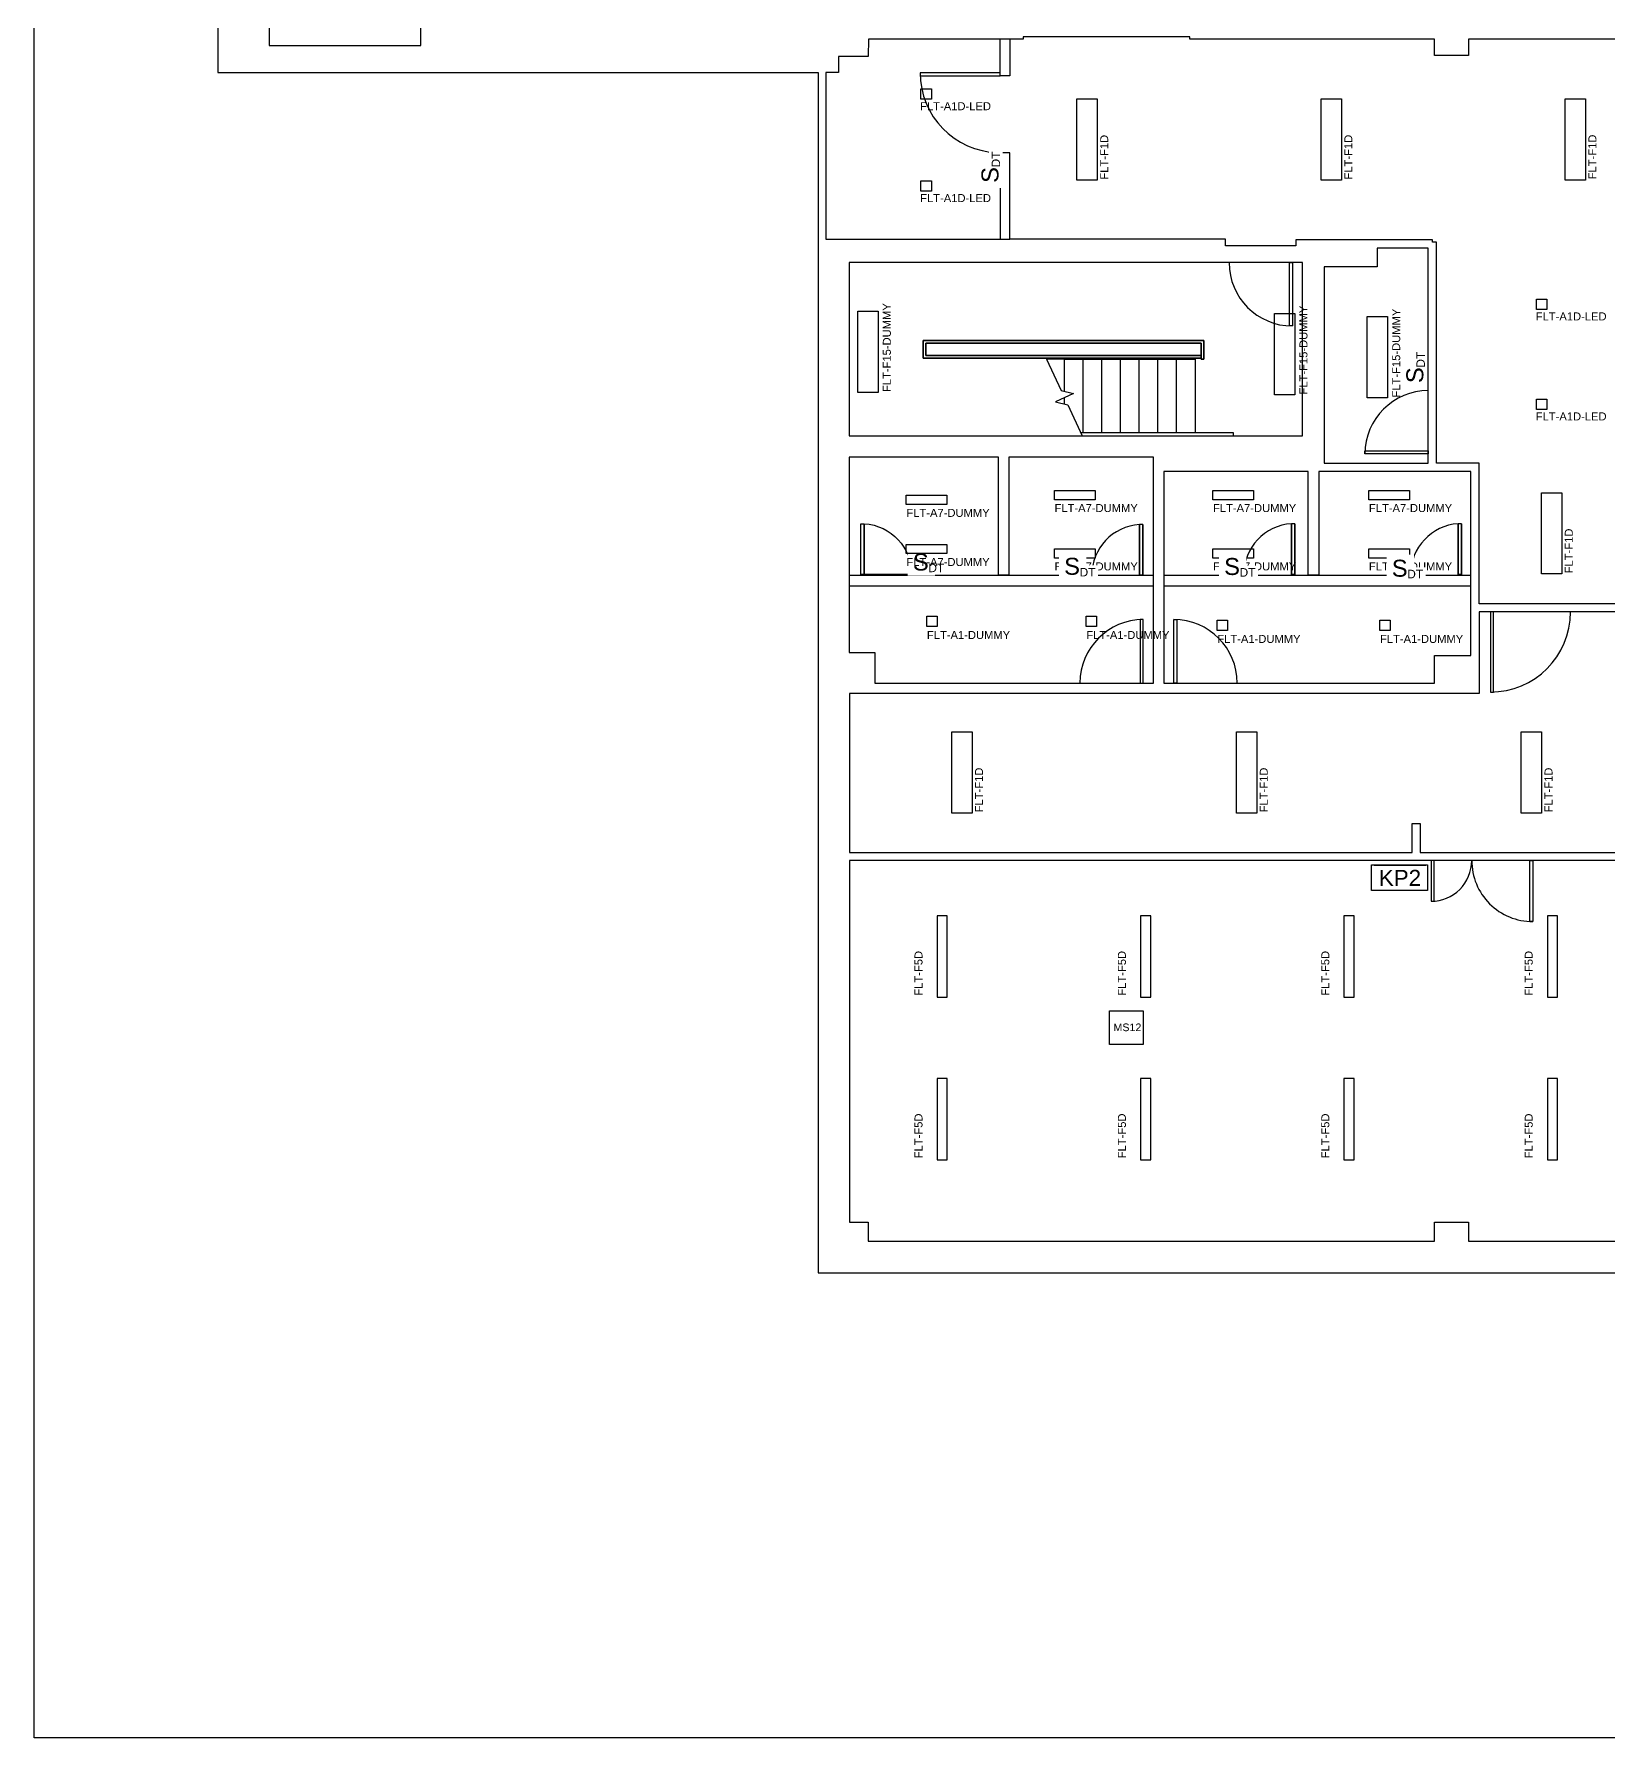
# Model space of a CAD drawing. Header units: inches. Extents: x 0 to 96268, y 0 to 72036.
# Drawn here: x 0 to 23615, y 0 to 25555 of the extents above; entities that cross this region are included whole.
import ezdxf
from ezdxf.enums import TextEntityAlignment as Align

# ---------------------------------------------------------------- set-up
doc = ezdxf.new("R2010")
doc.units = ezdxf.units.IN
doc.header["$MEASUREMENT"] = 0
doc.layers.get('0').update_dxf_attribs({"color": 255})
doc.layers.add('FLT- Fixtures', color=90, linetype='Continuous')
doc.layers.add('FLT- Peripherals', color=170, linetype='Continuous')
doc.styles.get("Standard").update_dxf_attribs({"font": 'arial.ttf'})

# ---------------------------------------------------------------- blocks, each defined once
blk = doc.blocks.new('FLT-KP2')
at = {"layer": 'FLT- Peripherals', "insert": (112, 307), "char_height": 240, "attachment_point": 1, "bg_fill": 3, "box_fill_scale": 1.3, "bg_fill_color": 256, "bg_fill_transparency": 0}
blk.add_mtext('KP2', dxfattribs=at)
at = {"layer": 'FLT- Peripherals'}
blk.add_lwpolyline([(0, 0), (0, 384), (844, 384), (844, 0)], close=True, dxfattribs=at)
blk = doc.blocks.new('FLT-DMS12')
at = {"layer": 'FLT- Peripherals'}
blk.add_lwpolyline([(0, 504), (504, 504), (504, 0), (0, 0)], close=True, dxfattribs=at)
at = {"layer": 'FLT- Peripherals', "insert": (57, 313), "char_height": 114.8, "attachment_point": 1}
blk.add_mtext('MS12', dxfattribs=at)
blk = doc.blocks.new('FLT-F1D')
at = {"layer": 'FLT- Fixtures'}
blk.add_lwpolyline([(0, 0), (0, 305), (1219, 305), (1219, 0)], close=True, dxfattribs=at)
blk.add_attdef('FLT-F1D', text='', height=120, dxfattribs=at).set_placement((10, -164), (681, -164), align=Align.ALIGNED)
blk = doc.blocks.new('FLT-F5D')
at = {"layer": 'FLT- Fixtures'}
blk.add_lwpolyline([(0, 0), (0, 152), (1219, 152), (1219, 0)], close=True, dxfattribs=at)
blk.add_attdef('FLT-F5D', text='', height=120, dxfattribs=at).set_placement((24, -220), (694, -220), align=Align.ALIGNED)
blk = doc.blocks.new('FLT-A7-DUMMY')
at = {"layer": 'FLT- Fixtures'}
blk.add_lwpolyline([(0, 0), (0, 138), (610, 138), (610, 0)], close=True, dxfattribs=at)
blk.add_attdef('FLT-A7-DUMMY', text='', height=120, dxfattribs=at).set_placement((2, -185), (1250, -185), align=Align.ALIGNED)
blk = doc.blocks.new('FLT-F15-DUMMY')
at = {"layer": 'FLT- Fixtures'}
blk.add_lwpolyline([(0, 305), (1219, 305), (1219, 0), (0, 0)], close=True, dxfattribs=at)
blk.add_attdef('FLT-F15-DUMMY', text='', height=120, dxfattribs=at).set_placement((6, -190), (1338, -190), align=Align.ALIGNED)
blk = doc.blocks.new('FLT-A1D-LED')
at = {"layer": 'FLT- Fixtures'}
blk.add_lwpolyline([(0, 156), (156, 156), (156, 0), (0, 0)], close=True, dxfattribs=at)
blk.add_attdef('FLT-A1D-LED', text='', height=120, dxfattribs=at).set_placement((-12, -164), (1050, -164), align=Align.ALIGNED)
blk = doc.blocks.new('FLT-A1-DUMMY')
at = {"layer": 'FLT- Fixtures'}
blk.add_lwpolyline([(0, 156), (156, 156), (156, 0), (0, 0)], close=True, dxfattribs=at)
blk.add_attdef('FLT-A1-DUMMY', text='', height=120, dxfattribs=at).set_placement((2, -185), (1250, -185), align=Align.ALIGNED)

msp = doc.modelspace()

# ---------------------------------------------------------------- linework, layer by layer
for p, q in [((15450, 20006), (15450, 20102)), ((12399, 18211), (12449, 18211)), ((12220, 17437), (16785, 17437)), ((16941, 17437), (21543, 17437)), ((12220, 17281), (16785, 17281)), ((16941, 17281), (21543, 17281))]:
    msp.add_line(p, q)
for points in [[(17234, 25705), (17440, 25705), (17440, 30180), (16135, 30180), (16135, 30180), (14466, 30180), (14466, 33442), (6760, 33442), (6760, 34384), (3160, 34384), (3160, 34131), (3160, 25760), (3525, 25760), (3525, 25382), (5797, 25382), (5797, 25705), (17234, 25705)], [(24007, 25477), (23481, 25477), (23481, 25477), (22430, 25477), (22430, 25477), (21510, 25477), (21510, 25234), (21033, 25234), (21002, 25234), (21002, 25267), (21000, 25267), (21000, 25477), (17330, 25477), (17330, 25515), (15415, 25515), (14875, 25515), (14830, 25515), (14830, 25477), (14630, 25477), (14630, 24930), (14486, 24930), (14486, 25477)], [(15450, 20677), (15182, 20677), (15400, 20210), (15585, 20165), (15315, 20039), (15500, 19994), (15718, 19527)], [(15450, 20197), (15450, 20677), (15730, 20677)], [(15730, 19573), (15730, 20677), (16010, 20677)], [(16010, 19573), (16010, 20677), (16290, 20677)], [(16290, 19573), (16290, 20677), (16570, 20677)], [(16570, 19573), (16570, 20677), (16850, 20677)], [(16850, 19573), (16850, 20677), (17130, 20677)], [(17130, 19573), (17130, 20677), (17410, 20677), (17410, 19573)]]:
    msp.add_lwpolyline(points)
at = {"flags": 128}
for points in [[(14630, 25477), (12510, 25477), (12510, 25477), (12510, 25477), (12507, 25219), (12064, 25219), (12064, 25179), (12064, 24977), (11871, 24977), (11871, 22477), (14630, 22477), (14630, 23776)], [(24031, 16887), (21667, 16887), (21667, 16234), (21667, 15666), (21002, 15666), (19185, 15666), (16863, 15666), (14540, 15666), (12605, 15666), (12228, 15666), (12228, 13715), (12228, 13282), (17301, 13282), (20300, 13282), (20663, 13282), (20663, 13715), (20787, 13715), (20787, 13282), (20885, 13282), (22751, 13282), (26523, 13282)]]:
    msp.add_lwpolyline(points, dxfattribs=at)
for points in [[(13286, 24975), (13286, 24930), (14451, 24930), (14486, 24930), (14486, 24975), (13286, 24975, 0.405676), (14451, 23776, 0.007309), (14486, 23775)], [(17919, 22127, 0.414213), (18869, 21177), (18824, 21177), (18824, 22127), (18869, 22127), (18869, 21177)], [(16625, 18199), (16575, 18199, 0.395151), (15861, 17437)], [(18904, 18211), (18854, 18211, 0.395151), (18140, 17449)], [(21406, 18211), (21356, 18211, 0.395151), (20642, 17449)], [(21839, 15687), (21884, 15687), (21884, 16887), (21839, 16887), (21839, 15687, 0.414213), (23039, 16887)], [(16633, 16772), (16588, 16772), (16588, 15822), (16633, 15822), (16633, 16772, 0.414213), (15683, 15822)], [(18041, 15822, 0.414213), (17091, 16772), (17136, 16772), (17136, 15822), (17091, 15822), (17091, 16772)], [(20948, 12548), (20993, 12548), (20993, 13158), (20948, 13158), (20948, 12548, 0.414265), (21558, 13158)], [(21558, 13158, 0.414265), (22473, 12243), (22428, 12243), (22428, 13158), (22473, 13158), (22473, 12243)]]:
    msp.add_lwpolyline(points, format="xyb")
for points in [[(19020, 22127), (18920, 22127), (17868, 22127), (12220, 22127), (12220, 19527), (14540, 19527), (19020, 19527), (19020, 22126)], [(12220, 19211), (12220, 16277), (12605, 16277), (12605, 15822), (14540, 15822), (16785, 15822), (16785, 19211), (14618, 19211), (14618, 17437), (14462, 17437), (14462, 18971), (14462, 19211)], [(21002, 15822), (21002, 16234), (21543, 16234), (21543, 16949), (21543, 18993), (21122, 18993), (20816, 18993), (19311, 18993), (19263, 18993), (19263, 18971), (19263, 17437), (19107, 17437), (19107, 18993), (16941, 18993), (16941, 15822), (19185, 15822), (19185, 15822)], [(17301, 13158), (12228, 13158), (12228, 7734), (12507, 7734), (12507, 7450), (21002, 7450), (21002, 7734), (21507, 7734), (21507, 7450), (22751, 7450), (26445, 7450), (26445, 13158), (22751, 13158), (20885, 13158), (20725, 13158), (20300, 13158)]]:
    msp.add_lwpolyline(points, close=True, dxfattribs=at)
for points in [[(13450, 20692), (13330, 20692), (13330, 20961), (13505, 20961), (17440, 20961), (17539, 20961), (17539, 20677), (17499, 20677), (17499, 20921), (17440, 20921), (13505, 20921), (13370, 20921), (13370, 20732), (13450, 20732), (17499, 20732), (13450, 20732), (13370, 20732), (13370, 20921), (13505, 20921), (17440, 20921), (17499, 20921), (17499, 20677), (17539, 20677), (17539, 20961), (17440, 20961), (13505, 20961), (13330, 20961), (13330, 20692), (13450, 20692), (17499, 20692)], [(15716, 19531), (17385, 19531), (17985, 19531), (17985, 19573), (17385, 19573), (15696, 19573)], [(16625, 17437), (16575, 17437), (16575, 18199), (16575, 17437), (16625, 17437), (16625, 18199)], [(18904, 17449), (18854, 17449), (18854, 18211), (18854, 17449), (18904, 17449), (18904, 18211)], [(21406, 17449), (21356, 17449), (21356, 18211), (21356, 17449), (21406, 17449), (21406, 18211)]]:
    msp.add_lwpolyline(points, close=True)
msp.add_lwpolyline([(12399, 17449), (12399, 18211), (12449, 18211), (12449, 17449), (12399, 17449), (12449, 17449), (12449, 18211, -0.395151), (13163, 17449)], format="xyb", close=True)

# ---------------------------------------------------------------- block references
at = {"layer": 'FLT- Fixtures'}
for name, p, values in [('FLT-A1D-LED', (13299, 24577), {'FLT-A1D-LED': 'FLT-A1D-LED'}), ('FLT-A1D-LED', (13299, 23199), {'FLT-A1D-LED': 'FLT-A1D-LED'}), ('FLT-A1D-LED', (22530, 21424), {'FLT-A1D-LED': 'FLT-A1D-LED'}), ('FLT-A1D-LED', (22530, 19924), {'FLT-A1D-LED': 'FLT-A1D-LED'}), ('FLT-A7-DUMMY', (15300, 18571), {'FLT-A7-DUMMY': 'FLT-A7-DUMMY'}), ('FLT-A7-DUMMY', (17676, 18571), {'FLT-A7-DUMMY': 'FLT-A7-DUMMY'}), ('FLT-A7-DUMMY', (20014, 18571), {'FLT-A7-DUMMY': 'FLT-A7-DUMMY'}), ('FLT-A7-DUMMY', (13079, 18499), {'FLT-A7-DUMMY': 'FLT-A7-DUMMY'}), ('FLT-A7-DUMMY', (15300, 17696), {'FLT-A7-DUMMY': 'FLT-A7-DUMMY'}), ('FLT-A7-DUMMY', (17676, 17696), {'FLT-A7-DUMMY': 'FLT-A7-DUMMY'}), ('FLT-A7-DUMMY', (20014, 17696), {'FLT-A7-DUMMY': 'FLT-A7-DUMMY'}), ('FLT-A1-DUMMY', (13386, 16667), {'FLT-A1-DUMMY': 'FLT-A1-DUMMY'}), ('FLT-A1-DUMMY', (15776, 16667), {'FLT-A1-DUMMY': 'FLT-A1-DUMMY'}), ('FLT-A1-DUMMY', (17741, 16608), {'FLT-A1-DUMMY': 'FLT-A1-DUMMY'}), ('FLT-A1-DUMMY', (20180, 16608), {'FLT-A1-DUMMY': 'FLT-A1-DUMMY'})]:
    msp.add_blockref(name, p, dxfattribs=at).add_auto_attribs(values)
at = {"layer": 'FLT- Fixtures', "rotation": 90}
for name, p, values in [('FLT-F1D', (15943, 23362), {'FLT-F1D': 'FLT-F1D'}), ('FLT-F1D', (19603, 23364), {'FLT-F1D': 'FLT-F1D'}), ('FLT-F1D', (23263, 23366), {'FLT-F1D': 'FLT-F1D'}), ('FLT-F15-DUMMY', (12657, 20180), {'FLT-F15-DUMMY': 'FLT-F15-DUMMY'}), ('FLT-F15-DUMMY', (18904, 20143), {'FLT-F15-DUMMY': 'FLT-F15-DUMMY'}), ('FLT-F1D', (22909, 17457), {'FLT-F1D': 'FLT-F1D'}), ('FLT-F1D', (14065, 13872), {'FLT-F1D': 'FLT-F1D'}), ('FLT-F1D', (18335, 13872), {'FLT-F1D': 'FLT-F1D'}), ('FLT-F1D', (22605, 13872), {'FLT-F1D': 'FLT-F1D'})]:
    msp.add_blockref(name, p, dxfattribs=at).add_auto_attribs(values)
at = {"layer": 'FLT- Fixtures'}
ref = msp.add_blockref('FLT-F5D', (13542, 11110), dxfattribs=dict(at, xscale=-1, rotation=269.9999999999998))
ref.add_attrib('FLT-F5D', 'FLT-F5D', dxfattribs={"height": 120, "rotation": 90}).set_placement((13322, 11133), (13322, 11804), align=Align.ALIGNED)
ref = msp.add_blockref('FLT-F5D', (16592, 11110), dxfattribs=dict(at, xscale=-1, rotation=269.9999999999998))
ref.add_attrib('FLT-F5D', 'FLT-F5D', dxfattribs={"height": 120, "rotation": 90}).set_placement((16372, 11133), (16372, 11804), align=Align.ALIGNED)
ref = msp.add_blockref('FLT-F5D', (19642, 11110), dxfattribs=dict(at, xscale=-1, rotation=269.9999999999998))
ref.add_attrib('FLT-F5D', 'FLT-F5D', dxfattribs={"height": 120, "rotation": 90}).set_placement((19422, 11133), (19422, 11804), align=Align.ALIGNED)
ref = msp.add_blockref('FLT-F5D', (22692, 11110), dxfattribs=dict(at, xscale=-1, rotation=269.9999999999998))
ref.add_attrib('FLT-F5D', 'FLT-F5D', dxfattribs={"height": 120, "rotation": 90}).set_placement((22472, 11133), (22472, 11804), align=Align.ALIGNED)
ref = msp.add_blockref('FLT-F5D', (13542, 8671), dxfattribs=dict(at, xscale=-1, rotation=269.9999999999998))
ref.add_attrib('FLT-F5D', 'FLT-F5D', dxfattribs={"height": 120, "rotation": 90}).set_placement((13322, 8694), (13322, 9365), align=Align.ALIGNED)
ref = msp.add_blockref('FLT-F5D', (16592, 8671), dxfattribs=dict(at, xscale=-1, rotation=269.9999999999998))
ref.add_attrib('FLT-F5D', 'FLT-F5D', dxfattribs={"height": 120, "rotation": 90}).set_placement((16372, 8694), (16372, 9365), align=Align.ALIGNED)
ref = msp.add_blockref('FLT-F5D', (19642, 8671), dxfattribs=dict(at, xscale=-1, rotation=269.9999999999998))
ref.add_attrib('FLT-F5D', 'FLT-F5D', dxfattribs={"height": 120, "rotation": 90}).set_placement((19422, 8694), (19422, 9365), align=Align.ALIGNED)
ref = msp.add_blockref('FLT-F5D', (22692, 8671), dxfattribs=dict(at, xscale=-1, rotation=269.9999999999998))
ref.add_attrib('FLT-F5D', 'FLT-F5D', dxfattribs={"height": 120, "rotation": 90}).set_placement((22472, 8694), (22472, 9365), align=Align.ALIGNED)
at = {"layer": 'FLT- Peripherals'}
msp.add_blockref('FLT-DMS12', (16128, 10402), dxfattribs=at)

# ---------------------------------------------------------------- texts
at = {"insert": (20577, 20320), "char_height": 255, "attachment_point": 1, "rotation": 90, "bg_fill": 3, "box_fill_scale": 1.3, "bg_fill_color": 256, "bg_fill_transparency": 0}
msp.add_mtext('S', dxfattribs=at)

# ---------------------------------------------------------------- next in the draw order: linework, layer by layer
msp.add_lwpolyline([(20907, 20208, 0.414213), (19957, 19258), (19957, 19303), (20907, 19303), (20907, 19258), (19957, 19258)], format="xyb")

# ---------------------------------------------------------------- next in the draw order: block references
at = {"layer": 'FLT- Fixtures', "rotation": 90}
msp.add_blockref('FLT-F15-DUMMY', (20295, 20098), dxfattribs=at).add_auto_attribs({'FLT-F15-DUMMY': 'FLT-F15-DUMMY'})
at = {"layer": 'FLT- Peripherals'}
msp.add_blockref('FLT-KP2', (20053, 12712), dxfattribs=at)

# ---------------------------------------------------------------- next in the draw order: texts
at = {"insert": (20728, 20552), "char_height": 127.7, "attachment_point": 1, "rotation": 90, "bg_fill": 3, "box_fill_scale": 1.3, "bg_fill_color": 256, "bg_fill_transparency": 0}
msp.add_mtext('DT', dxfattribs=at)

# ---------------------------------------------------------------- next in the draw order: linework, layer by layer
msp.add_lwpolyline([(65037, 37712), (57755, 37712), (57755, 43212), (59595, 43212), (59595, 58977), (2755, 58977), (2755, 24979), (11755, 24977), (11755, 6977), (58561, 6977), (58561, 7450), (55243, 7450), (55243, 22477), (46265, 22477)])
at = {"flags": 128}
msp.add_lwpolyline([(19344, 19124), (19344, 19117), (20907, 19117), (20907, 22295), (20907, 22344), (20142, 22344), (20142, 22064), (19344, 22064), (19344, 19402)], close=True, dxfattribs=at)

# ---------------------------------------------------------------- next in the draw order: texts
at = {"char_height": 255, "attachment_point": 1, "bg_fill": 3, "box_fill_scale": 1.3, "bg_fill_color": 256, "bg_fill_transparency": 0}
for insert in [(13178, 17764), (15446, 17700), (17845, 17697), (20359, 17671)]:
    msp.add_mtext('S', dxfattribs=dict(at, insert=insert))

# ---------------------------------------------------------------- next in the draw order: texts
at = {"char_height": 127.7, "attachment_point": 1, "bg_fill": 3, "box_fill_scale": 1.3, "bg_fill_color": 256, "bg_fill_transparency": 0}
for insert in [(13410, 17612), (15678, 17548), (18077, 17545), (20591, 17520)]:
    msp.add_mtext('DT', dxfattribs=dict(at, insert=insert))

# ---------------------------------------------------------------- next in the draw order: linework, layer by layer
msp.add_lwpolyline([(0, 72036), (96268, 72036), (96268, 0), (0, 0)], close=True)
msp.add_lwpolyline([(24031, 17011), (21667, 17011), (21667, 19117), (21031, 19117), (21031, 22433), (20969, 22433), (20969, 22468), (20080, 22468), (19311, 22468), (19270, 22468), (18920, 22468), (18920, 22377), (17868, 22377), (17868, 22477), (14630, 22477), (14630, 23776), (14486, 23776), (14486, 22477)])

# ---------------------------------------------------------------- next in the draw order: block references
at = {"layer": 'FLT- Fixtures'}
msp.add_blockref('FLT-A7-DUMMY', (13079, 17762), dxfattribs=at).add_auto_attribs({'FLT-A7-DUMMY': 'FLT-A7-DUMMY'})

# ---------------------------------------------------------------- next in the draw order: texts
at = {"insert": (14206, 23323), "char_height": 255, "attachment_point": 1, "rotation": 90, "bg_fill": 3, "box_fill_scale": 1.3, "bg_fill_color": 256, "bg_fill_transparency": 0}
msp.add_mtext('S', dxfattribs=at)

# ---------------------------------------------------------------- next in the draw order: texts
at = {"insert": (14358, 23555), "char_height": 127.7, "attachment_point": 1, "rotation": 90, "bg_fill": 3, "box_fill_scale": 1.3, "bg_fill_color": 256, "bg_fill_transparency": 0}
msp.add_mtext('DT', dxfattribs=at)

doc.saveas('drawing.dxf')
